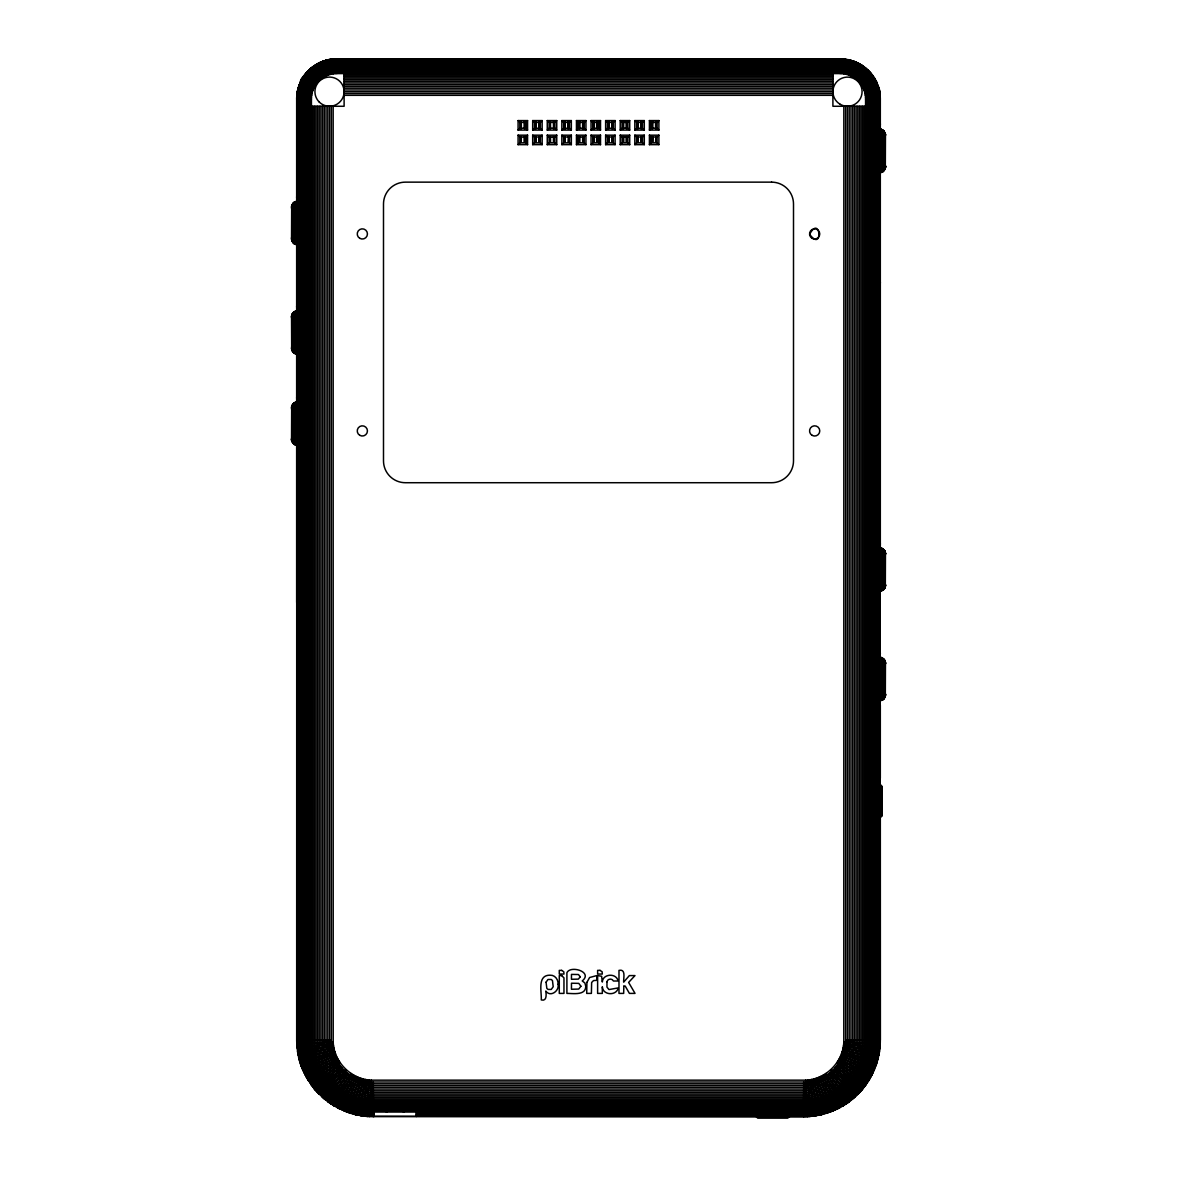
<?xml version="1.0" encoding="UTF-8"?>
<svg xmlns="http://www.w3.org/2000/svg" width="1177" height="1177" viewBox="0 0 1177 1177"><rect width="100%" height="100%" fill="white"/><g stroke="black" fill="none" stroke-linecap="round" stroke-linejoin="round"><path stroke-width="1.5" d="M296.678 602.477L296.678 98.971L297.884 89.231L300.871 81.169M333.165 106.268L333.209 1042.057C333.782 1062.022 351.364 1079.574 371.314 1080.162L805.686 1080.162C825.651 1079.574 843.218 1062.022 843.791 1042.057L843.835 106.268M880.308 283.113L880.308 282.127M880.322 815.838L880.322 1040.085C880.381 1062.728 869.906 1085.047 852.28 1099.274M880.322 778.174L880.322 705.229M880.322 692.091L880.322 665.829M880.322 582.659L880.322 556.397M880.322 547.467L880.322 98.971L879.116 89.231L876.144 81.169M879.587 172.739L880.882 172.592L880.896 167.031L880.882 129.117L879.587 128.97M879.587 129.146L884.148 131.294L885.428 134.943L884.148 131.662L880.882 129.117L883.236 130.235L885.428 134.796L885.281 168.193L883.236 171.459L879.587 172.548M879.587 700.845L883.236 699.579L885.281 696.313L885.428 662.945L884.148 659.4L879.587 657.075M879.587 591.413L883.236 590.148L885.281 586.882L885.428 553.514L884.148 549.836L879.587 547.643M879.837 818.059L881.779 816.117L881.779 786.207L879.837 783.779M882.117 699.609L882.117 657.649L884.854 660.385L885.428 664.049L885.428 662.916L884.148 659.782L880.882 657.222L880.896 700.698L884.148 698.152L885.428 694.974L885.428 693.886L884.854 697.446L883.236 699.418L879.587 700.668M882.117 590.177L882.117 548.217L884.854 551.042L885.428 554.617L885.428 553.484L884.148 550.35L880.882 547.791L880.896 591.266L884.148 588.721L885.428 585.543L885.428 584.454L884.854 588.014L883.236 589.986L879.587 591.237M882.117 130.206L882.117 166.943C880.455 181.361 887.723 159.689 885.281 168.193L885.281 133.501L885.428 134.84M883.236 658.502L883.236 699.579L885.428 694.695L883.236 697.314L879.587 698.108M883.236 549.07L883.236 590.148L885.428 585.263L883.236 587.882L879.587 588.677M880.882 172.592L883.236 171.312L883.236 130.235L885.428 135.12M879.587 658.664L884.148 660.385L885.428 663.46L884.148 659.267L884.148 698.652L884.148 697.534M885.428 554.029L884.148 549.836L884.148 589.221L884.148 588.103M884.148 132.28L884.148 131.162L884.148 170.547L883.236 171.459M879.587 696.725C883.544 698.432 886.928 690.413 884.854 697.549L884.854 660.385C886.928 667.506 883.544 659.488 879.587 661.209M879.587 587.294C883.544 589 886.928 580.982 884.854 588.117L884.854 550.954C886.928 558.075 883.544 550.056 879.587 551.778M879.587 168.605C883.544 170.327 886.928 162.308 884.854 169.429L884.148 170.415L885.428 166.751L884.854 169.429L884.854 132.368C886.899 139.224 883.633 131.544 879.587 133.089M885.281 696.24L885.281 661.621L885.428 663.063M526.663 136.606L526.531 143.8L526.531 136.606M577.363 128.631L577.495 121.437L577.495 128.631M650.307 128.631L650.44 121.437L650.44 128.631M323.984 60.969C307.947 66.089 296.516 82.199 296.678 98.971L311.434 98.971C311.096 85.421 323.248 73.268 336.813 73.592L840.201 73.592C853.752 73.268 865.904 85.421 865.566 98.971L865.566 1040.085C866.404 1073.144 836.773 1102.775 803.714 1101.937L373.286 1101.937C340.227 1102.775 310.596 1073.144 311.434 1040.085L311.434 98.971M845.63 106.268L845.63 1040.085C846.189 1062.493 826.122 1082.56 803.714 1082.001L373.286 1082.001C350.893 1082.56 330.811 1062.493 331.37 1040.085L331.37 106.268M880.234 1043.852L880.146 98.971M296.736 97L296.678 1040.085C296.839 1052.4 299.664 1066.053 306.079 1076.013L337.902 1059.006M296.854 98.971L297.56 90.82L311.964 93.807M880.116 1045.308L880.013 1046.721M830.315 1072.482L852.31 1099.303C838.745 1110.441 821.296 1116.738 803.714 1116.693L369.534 1116.59L371.314 1080.162M296.913 94.807L297.001 94.013M841.923 73.651L842.923 58.982L842.158 58.894L336.607 58.85C324.72 58.791 313.214 64.558 305.711 73.68C293.823 85.7 304.49 83.758 313.538 88.863M367.401 1079.78L362.045 1115.855L365.782 1116.326L369.357 1080.015M365.797 1116.149L373.286 1116.296M297.413 203.856L293.779 204.651L291.572 207.27L292.852 203.812L297.413 201.841M297.413 313.288L293.764 314.082L291.572 316.701L292.852 313.244L297.413 311.272M297.413 404.476L293.779 405.271L291.572 407.889L292.852 404.432L297.413 402.46M885.428 585.263L885.281 586.602L885.428 585.44M885.428 694.695L885.281 696.034L885.428 694.871M297.413 244.89L293.779 243.61L291.572 239.049L291.719 205.651L293.779 202.385L297.413 201.105M297.413 354.321L293.764 353.041L291.719 349.775L291.572 316.378L292.852 312.744L297.413 310.537M297.413 445.509L293.779 444.229L291.572 439.668L291.719 406.271L293.779 403.005L297.413 401.74M291.572 207.093L292.852 203.43L297.413 201.296M291.572 316.525L292.852 312.876L297.413 310.728M291.572 407.713L292.852 404.064L297.413 401.916M885.281 586.808L885.281 552.19L885.428 553.514L883.236 550.233L879.587 549.232M879.425 1051.694L879.219 1052.885M291.572 206.946L291.719 205.725M291.572 316.378L291.719 315.156M291.572 407.566L291.719 406.345M885.281 168.134L885.428 166.899M879.778 1047.574L878.675 1055.004M865.507 97.25C878.748 96.146 883.809 99.648 877.262 83.626C872.922 73.062 863.889 64.544 853.016 60.969M843.644 73.827L845.63 59.394M291.572 207.27L293.779 203.695L297.413 202.709M291.572 316.701L293.764 313.126L297.413 312.14M291.572 407.889L293.779 404.329L297.413 403.328M885.428 166.59L884.148 169.429L879.587 171.151M885.428 165.766L885.281 167.163M885.428 584.454L885.281 585.837M885.428 693.886L885.281 695.269M297.604 90.482L297.781 89.673M291.719 206.681C291.293 207.888 295.501 204.121 297.413 205.239M291.719 316.113C291.293 317.319 295.501 313.553 297.413 314.671M291.719 407.316C291.293 408.522 295.501 404.741 297.413 405.874M304.402 1072.674C315.907 1097.964 342.404 1114.81 369.534 1116.59M365.459 1079.441L358.352 1115.178L362.06 1115.811M878.366 1057.152L878.101 1058.329M845.351 74.136L848.352 59.733L844.13 59.041L840.201 58.85L840.201 73.592M311.67 95.514L297.104 93.513L299.738 83.626M885.281 166.06L879.587 165.442M885.281 584.734L879.587 584.116M885.281 694.165L879.587 693.547M354.718 1114.222L358.352 1115.178L354.674 1114.398L363.531 1079.015M872.804 1072.762L877.983 1058.697L842.644 1049.84M871.215 73.518L862.491 65.618L851.015 60.38L847.043 74.534M876.747 1063.155L876.306 1064.494M298.796 86.156L301.341 80.595M354.674 1114.398L351.055 1113.398L361.633 1078.485M298.208 88.157L299.046 85.553M875.467 1065.759L878.454 1054.96L879.925 1040.085L879.925 98.971L878.454 88.26L874.143 78.329L865.272 68.163L856.017 62.528L858.004 63.028M848.691 75.063L853.619 61.204L856.165 62.219M324.72 1099.274L333.9 1105.792L347.48 1112.206L359.765 1077.867M343.978 1110.853L347.495 1112.177M357.926 1077.161L344.037 1110.691L337.181 1107.645M850.309 75.696L856.017 62.528M872.304 1074.145L871.671 1075.41M305.799 73.518L305.167 74.328M340.536 1109.337L356.131 1076.367M300.532 81.816C307.079 68.295 321.586 58.467 336.813 59.027L842.923 58.982L853.619 61.204L848.028 59.615M872.613 1072.674C860.549 1098.877 832.566 1116.59 803.714 1116.296M851.868 76.446L858.636 63.381L857.356 62.705M337.255 1107.483L354.365 1075.469M869.214 1079.78L868.582 1080.81M869.273 1079.383L871.112 1076.116M333.93 1105.747L352.659 1074.498M334.106 1105.453L330.825 1103.629M853.384 77.299L860.828 64.558M350.996 1073.453L330.752 1103.746L327.765 1101.481L348.318 1073.748M866.154 1084.429L865.463 1085.415M854.826 78.241L863.315 66.236L872.422 75.078L878.792 88.157L877.968 85.553L864.109 90.482M862.358 1089.343L861.432 1090.417M856.209 79.286L865.654 67.957M346.7 1072.482L324.69 1099.303L314.068 1088.681L305.77 1076.175M302.386 78.344L315.127 85.789M862.8 1088.578L857.753 1094.124M312.17 67.324L305.711 73.68L317.128 82.964M321.851 1096.846L346.347 1069.819M857.518 80.433L867.552 69.678L874.614 78.344M518.086 130.073L519.91 128.249L519.91 122.408L518.086 120.584L518.086 130.073L527.576 130.073L527.576 120.584L518.086 120.584M519.91 122.408L525.751 122.408L527.576 120.584M518.086 144.653L519.91 142.829L525.751 142.829L527.576 144.653L518.086 144.653L518.086 135.178L527.576 135.178L527.576 144.653M518.086 135.178L519.91 137.003L525.751 137.003L527.576 135.178M532.681 130.073L534.505 128.249L534.505 122.408L532.681 120.584L532.681 130.073L542.156 130.073L542.156 120.584L532.681 120.584M534.505 122.408L540.331 122.408L542.156 120.584M532.681 144.653L534.505 142.829L540.331 142.829L542.156 144.653L532.681 144.653L532.681 135.178L542.156 135.178L542.156 144.653M532.681 135.178L534.505 137.003L540.331 137.003L542.156 135.178M547.261 130.073L549.085 128.249L549.085 122.408L547.261 120.584L547.261 130.073L556.75 130.073L556.75 120.584L547.261 120.584M549.085 122.408L554.926 122.408L556.75 120.584M547.261 144.653L549.085 142.829L554.926 142.829L556.75 144.653L547.261 144.653L547.261 135.178L556.75 135.178L556.75 144.653M547.261 135.178L549.085 137.003L554.926 137.003L556.75 135.178M561.856 130.073L563.68 128.249L569.521 128.249L571.345 130.073L561.856 130.073L561.856 120.584L571.345 120.584L571.345 130.073M561.856 120.584L563.68 122.408L569.521 122.408L571.345 120.584M561.856 144.653L563.68 142.829L569.521 142.829L571.345 144.653L561.856 144.653L561.856 135.178L571.345 135.178L571.345 144.653M561.856 135.178L563.68 137.003L569.521 137.003L571.345 135.178M576.45 130.073L578.275 128.249L578.275 122.408L576.45 120.584L576.45 130.073L585.94 130.073L585.94 120.584L576.45 120.584M578.275 122.408L584.116 122.408L585.94 120.584M576.45 144.653L578.275 142.829L584.116 142.829L585.94 144.653L576.45 144.653L576.45 135.178L585.94 135.178L585.94 144.653M576.45 135.178L578.275 137.003L584.116 137.003L585.94 135.178M591.045 130.073L592.87 128.249L598.696 128.249L600.52 130.073L591.045 130.073L591.045 120.584L600.52 120.584L600.52 130.073M591.045 120.584L592.87 122.408L598.696 122.408L600.52 120.584M591.045 144.653L592.87 142.829L598.696 142.829L600.52 144.653L591.045 144.653L591.045 135.178L600.52 135.178L600.52 144.653M591.045 135.178L592.87 137.003L598.696 137.003L600.52 135.178M605.625 130.073L607.45 128.249L613.291 128.249L615.115 130.073L605.625 130.073L605.625 120.584L615.115 120.584L615.115 130.073M605.625 120.584L607.45 122.408L613.291 122.408L615.115 120.584M605.625 144.653L607.45 142.829L613.291 142.829L615.115 144.653L605.625 144.653L605.625 135.178L615.115 135.178L615.115 144.653M605.625 135.178L607.45 137.003L613.291 137.003L615.115 135.178M620.22 130.073L622.044 128.249L622.044 122.408L620.22 120.584L620.22 130.073L629.71 130.073L629.71 120.584L620.22 120.584M629.71 130.073L627.885 128.249L627.885 122.408L629.71 120.584M620.22 144.653L622.044 142.829L627.885 142.829L629.71 144.653L620.22 144.653L620.22 135.178L629.71 135.178L629.71 144.653M627.885 142.829L627.885 137.003L629.71 135.178M634.815 130.073L636.639 128.249L636.639 122.408L634.815 120.584L634.815 130.073L644.29 130.073L644.29 120.584L634.815 120.584M636.639 122.408L642.465 122.408L644.29 120.584M634.815 144.653L636.639 142.829L642.465 142.829L644.29 144.653L634.815 144.653L634.815 135.178L644.29 135.178L644.29 144.653M634.815 135.178L636.639 137.003L642.465 137.003L644.29 135.178M649.41 130.073L651.234 128.249L651.234 122.408L649.41 120.584L649.41 130.073L658.885 130.073L658.885 120.584L649.41 120.584M651.234 122.408L657.06 122.408L658.885 120.584M649.41 144.653L651.234 142.829L657.06 142.829L658.885 144.653L649.41 144.653L649.41 135.178L658.885 135.178L658.885 144.653M649.41 135.178L651.234 137.003L657.06 137.003L658.885 135.178M343.655 1069.731L319.114 1094.257L314.215 1088.578M869.494 71.62L858.739 81.654M854.046 1097.803L852.972 1098.729M316.525 1091.535L342.227 1068.23M316.186 64.558L323.631 77.299M314.112 1088.651L340.889 1066.671M859.887 82.964L871.186 73.768M790.105 1116.208L787.663 1118.15L757.753 1118.15L755.811 1116.208M849.044 1101.834L848.058 1102.525M311.787 1085.694L339.623 1065.053M860.931 84.347L872.937 75.858M309.742 1082.546L339.918 1062.375M844.439 1104.938L843.409 1105.586M843.012 1105.644L846.175 1103.629M884.148 168.62L879.587 169.988M861.873 85.789L874.437 78.153L876.953 83.008M307.624 1079.441L338.873 1060.712M839.039 1108.043L837.789 1108.675M862.726 87.304L875.776 80.536L876.468 81.816M839.745 1107.483L832.963 1110.691M883.236 588.824L879.587 589.824M883.236 698.255L879.587 699.256M320.835 62.219L318.423 63.499L325.132 76.446M304.078 1072.821L337.019 1057.24M311.361 67.957L320.791 79.286M863.477 88.863L876.836 83.067M302.563 1069.378L336.21 1055.445M829.505 1112.177L833.022 1110.823L819.074 1077.161M828.122 1112.677L826.784 1113.118M334.371 1049.84L298.973 1058.697L300.032 1062.316L301.165 1065.891L335.504 1053.606M301.209 1065.876L304.196 1072.762M884.854 166.325L879.587 167.06M884.854 585.013L879.587 585.749M884.854 694.445L879.587 695.18M328.986 59.615L323.381 61.204L328.309 75.063M323.498 61.542L336.813 58.85L336.813 73.592M882.117 171.489L879.587 172.019M299.988 1062.331L334.886 1051.738M327.5 59.953L328.309 59.777M821.958 1114.472L820.781 1114.737M878.66 88.201L864.624 92.13M333.356 73.827L331.355 59.262C312.626 61.998 296.589 79.536 297.075 98.971L296.854 1040.085L298.325 1055.004M818.648 1115.178L822.326 1114.354L813.469 1079.015M865.036 93.807L879.543 91.144M298.193 1055.019L333.93 1047.913M816.514 1115.59L815.323 1115.796M818.633 1115.046L807.481 1116.546L365.782 1116.282M331.855 59.174L332.635 59.071M297.56 1051.326L333.591 1045.97M865.33 95.514L879.896 93.513L880.131 95.043L880.278 98.971L865.566 98.971M810.35 1116.384L808.937 1116.487M331.399 59.615L840.201 59.247L853.575 61.336M879.587 590.692L880.896 590.56M879.587 700.124L880.896 699.991M297.06 1047.589L333.356 1044.014M880.058 96.249L880.322 1040.085L845.63 1040.085M333.209 1042.057L296.781 1043.852M297.413 206.784C294.839 207.108 290.616 207.049 291.572 208.403L297.413 208.403M297.413 316.216C294.824 316.539 290.601 316.481 291.572 317.834L297.413 317.834M297.413 407.404C294.824 407.742 290.601 407.669 291.572 409.037L297.413 409.037M334.842 58.894L336.813 58.894M344.111 75.063L832.904 75.063M344.111 76.579L832.904 76.579M344.111 78.138L832.904 78.138M344.111 79.727L832.904 79.727M344.111 81.375L832.904 81.375M344.111 83.037L832.904 83.037M344.111 84.744L832.904 84.744M344.111 86.465L832.904 86.465M344.111 88.216L832.904 88.216M344.111 89.982L832.904 89.982M344.111 91.747L832.904 91.747M344.111 93.542L832.904 93.542M344.111 95.322L832.904 95.322M311.434 106.268L344.111 106.268L344.111 73.592M865.566 106.268L832.904 106.268L832.904 73.592M622.044 122.408L627.885 122.408M519.91 128.249L525.751 128.249L527.576 130.073M534.505 128.249L540.331 128.249L542.156 130.073M549.085 128.249L554.926 128.249L556.75 130.073M578.275 128.249L584.116 128.249L585.94 130.073M622.044 128.249L627.885 128.249M636.639 128.249L642.465 128.249L644.29 130.073M651.234 128.249L657.06 128.249L658.885 130.073M879.587 136.267L885.281 135.649M620.22 135.178L622.044 137.003L627.885 137.003M297.413 237.592L291.572 237.592L292.852 238.725L297.413 239.211M297.413 347.024L291.572 347.024L292.852 348.157L297.413 348.642M296.692 391.514L297.516 391.514M297.413 438.212L291.572 438.212L292.852 439.345L297.413 439.83M879.587 554.941L885.281 554.323M879.587 664.372L885.281 663.754M296.678 1040.085L331.37 1040.085M374.021 1111.794L416.334 1111.794L416.334 1116.517M374.021 1112.383C335.121 1113.766 300.003 1078.985 300.988 1040.085L300.988 98.971C300.518 79.83 317.672 62.69 336.813 63.161L840.201 63.161C859.342 62.69 876.482 79.83 876.012 98.971L876.012 1040.085C876.983 1078.721 842.349 1113.354 803.714 1112.383L416.334 1112.383M374.021 1113.192C334.695 1114.575 299.179 1079.427 300.179 1040.085L300.179 98.971C299.708 79.403 317.231 61.866 336.813 62.352L840.201 62.352C859.769 61.866 877.292 79.403 876.821 98.971L876.821 1040.085C877.792 1079.147 842.776 1114.163 803.714 1113.192L416.334 1113.192M374.021 1113.913C334.312 1115.31 298.443 1079.809 299.458 1040.085L299.458 98.971C298.973 79.021 316.848 61.145 336.813 61.631L840.201 61.631C860.152 61.145 878.027 79.021 877.542 98.971L877.542 1040.085C878.528 1079.544 843.173 1114.899 803.714 1113.913L416.334 1113.913M374.021 1114.56C333.959 1115.958 297.796 1080.148 298.811 1040.085L298.811 98.971C298.325 78.668 316.51 60.483 336.813 60.983L840.201 60.983C860.505 60.483 878.689 78.668 878.189 98.971L878.189 1040.085C879.19 1079.883 843.512 1115.561 803.714 1114.56L416.334 1114.56M374.021 1115.119C333.665 1116.532 297.222 1080.457 298.252 1040.085L298.252 98.971C297.752 78.373 316.201 59.909 336.813 60.424L840.201 60.424C860.799 59.909 879.248 78.373 878.748 98.971L878.748 1040.085C879.763 1080.177 843.806 1116.12 803.714 1115.119L416.334 1115.119M374.021 1115.59C333.415 1117.017 296.736 1080.707 297.781 1040.085L297.781 98.971C297.266 78.123 315.951 59.438 336.813 59.939L840.201 59.939C861.049 59.438 879.734 78.123 879.234 98.971L879.234 1040.085C880.234 1080.442 844.071 1116.605 803.714 1115.59L416.334 1115.59M374.021 1115.987C333.194 1117.414 296.339 1080.913 297.384 1040.085L297.384 98.971C296.869 77.903 315.745 59.041 336.813 59.556L840.201 59.556C861.27 59.041 880.131 77.903 879.616 98.971L879.616 1040.085C880.631 1080.648 844.277 1117.002 803.714 1115.987L416.334 1115.987M840.201 58.894L842.158 58.894M879.587 134.634L884.854 135.37M879.587 553.322L884.854 554.058M879.587 662.754L884.854 663.49M368.063 1116.487L366.65 1116.384M297.413 240.755L292.852 239.799L291.572 237.916M297.413 350.187L292.852 349.231L291.572 347.347M297.413 441.375L292.852 440.419L291.572 438.535M843.791 1042.057L880.058 1043.837M844.365 59.071L845.145 59.174M296.825 96.234L311.493 97.25M879.587 131.706L884.148 133.089L885.428 135.355L885.281 134.104M297.413 242.138L293.779 241.344L291.572 238.504L292.852 241.579L297.413 243.286M297.413 351.57L293.764 350.775L291.572 347.936L292.852 351.011L297.413 352.732M297.413 442.758L293.779 441.963L291.572 439.124L292.852 442.199L297.413 443.92M879.587 550.395L884.148 551.763M879.587 659.826L884.148 661.194M879.587 130.559L883.236 131.559M843.644 1044.014L879.955 1047.589M879.587 129.691L880.882 129.823M297.413 244.169L293.779 243.021L291.572 238.902L292.852 242.565L297.413 244.698M297.413 353.6L293.764 352.453L291.572 348.333L292.852 351.997L297.413 354.13M297.413 444.788L293.779 443.641L291.572 439.521L292.852 443.185L297.413 445.333M879.587 548.364L882.117 548.894M879.587 657.796L882.117 658.326M842.923 58.982L851.015 60.38M879.587 547.835L880.882 547.967M879.587 657.266L880.882 657.399M361.677 1115.796L360.486 1115.59M365.812 1115.928L358.426 1114.825M843.409 1045.97L879.484 1051.326M848.691 59.777L849.5 59.953M843.07 1047.913L878.851 1055.033M356.219 1114.737L355.042 1114.472M848.279 60.071L856.106 62.337L863.315 66.236M298.34 88.201L312.376 92.13M350.216 1113.118L348.878 1112.677M842.114 1051.738L876.983 1062.316M347.48 1112.206L351.055 1113.398M312.891 90.482L299.164 85.597M841.496 1053.606L875.835 1065.891M840.79 1055.445L874.482 1069.407M339.226 1108.675L337.961 1108.043M839.995 1057.24L872.966 1072.836M301.224 80.536L314.274 87.304M839.098 1059.006L871.23 1076.175M333.591 1105.586L332.561 1104.938M858.577 63.499L867.464 69.781M869.42 1079.471L838.127 1060.712M837.082 1062.375L867.405 1082.649M328.942 1102.525L327.956 1101.834M304.063 75.858L316.083 84.347M865.242 1085.724L837.377 1065.053M324.028 1098.729L322.954 1097.803M836.111 1066.671L862.932 1088.681M834.773 1068.23L860.475 1091.535M307.521 71.62L318.261 81.654M833.36 1069.731L857.886 1094.257M309.448 69.678L319.482 80.433M315.568 1090.417L314.642 1089.343M830.668 1069.819L855.164 1096.846M311.537 1085.415L310.846 1084.429M828.682 1073.748L849.353 1101.613L846.278 1103.776L826.004 1073.453M313.7 66.236L322.174 78.241M308.433 1080.81L307.785 1079.78M824.341 1074.498L843.1 1105.792M305.888 1076.116L307.727 1079.383M305.329 1075.41L304.696 1074.145M822.635 1075.469L839.834 1107.645M820.869 1076.367L836.464 1109.337M326.706 75.696L320.894 62.337M817.235 1077.867L829.52 1112.206M301.533 1065.759L297.443 1047.559M815.367 1078.485L825.96 1113.398M879.219 89.673L879.396 90.482M298.899 1058.329L298.634 1057.152M329.957 74.534L326 60.38M878.792 88.157L879.896 93.513M328.677 59.865L331.649 74.136M811.542 1079.441L818.662 1115.222M297.781 1052.885L297.575 1051.694M879.307 90.85L879.778 93.542M879.999 94.013L880.102 94.807M809.599 1079.78L814.955 1115.855M885.281 552.778L885.428 553.793M885.281 662.21L885.428 663.225M291.572 238.725L291.719 239.74M291.572 348.157L291.719 349.172M291.572 439.359L291.719 440.375M291.719 240.285L291.719 205.651M291.719 349.716L291.719 315.083M296.987 1046.721L296.884 1045.308M885.281 552.248L885.428 553.631M807.657 1080.015L811.233 1116.326M334.077 58.982L335.077 73.651M805.686 1080.162L807.481 1116.59M297.075 1040.085L297.178 1043.822M650.307 136.606L650.44 143.8L650.44 136.606M577.363 136.606L577.495 143.8L577.495 136.606M526.663 128.631L526.531 121.437L526.531 128.631M880.278 97L880.278 98.971M880.322 123.776L880.322 124.777M880.322 543.524L880.322 544.26M880.322 652.955L880.322 653.691M296.678 196.736L296.678 197.736M296.678 306.167L296.678 307.168M296.678 397.355L296.678 398.356M881.779 786.207L881.779 816.117M864.109 106.268L864.109 1040.085C864.918 1072.365 835.994 1101.289 803.714 1100.48L373.286 1100.48C341.021 1101.289 312.082 1072.365 312.891 1040.085L312.891 106.268M862.594 106.268L862.594 1040.085C863.388 1071.556 835.184 1099.759 803.714 1098.965L373.286 1098.965C341.83 1099.759 313.612 1071.556 314.406 1040.085L314.406 106.268M861.034 106.268L861.034 1040.085C861.814 1070.717 834.346 1098.17 803.714 1097.405L373.286 1097.405C342.654 1098.17 315.201 1070.717 315.966 1040.085L315.966 106.268M859.445 106.268L859.445 1040.085C860.181 1069.864 833.493 1096.552 803.714 1095.802L373.286 1095.802C343.507 1096.552 316.819 1069.864 317.569 1040.085L317.569 106.268M857.798 106.268L857.798 1040.085C858.533 1068.996 832.625 1094.904 803.714 1094.169L373.286 1094.169C344.39 1094.904 318.481 1068.996 319.202 1040.085L319.202 106.268M856.135 106.268L856.135 1040.085C856.841 1068.098 831.727 1093.198 803.714 1092.506L373.286 1092.506C345.273 1093.198 320.173 1068.098 320.88 1040.085L320.88 106.268M854.428 106.268L854.428 1040.085C855.105 1067.186 830.815 1091.476 803.714 1090.799L373.286 1090.799C346.185 1091.476 321.895 1067.186 322.572 1040.085L322.572 106.268M852.707 106.268L852.707 1040.085C853.369 1066.259 829.888 1089.74 803.714 1089.078L373.286 1089.078C347.112 1089.74 323.646 1066.259 324.293 1040.085L324.293 106.268M850.956 106.268L850.956 1040.085C851.589 1065.332 828.961 1087.96 803.714 1087.327L373.286 1087.327C348.039 1087.96 325.411 1065.332 326.044 1040.085L326.044 106.268M849.191 106.268L849.191 1040.085C849.809 1064.391 828.019 1086.18 803.714 1085.562L373.286 1085.562C348.98 1086.18 327.191 1064.391 327.809 1040.085L327.809 106.268M847.411 106.268L847.411 1040.085C847.999 1063.434 827.063 1084.37 803.714 1083.782L373.286 1083.782C349.937 1084.37 329.001 1063.434 329.589 1040.085L329.589 106.268M803.714 1082.001L803.714 1116.693M657.06 122.408L657.06 128.249M657.06 137.003L657.06 142.829M656.31 121.305L656.31 128.602M656.31 136.635L656.31 142.108M655.913 121.305L655.913 128.602M655.883 136.635L655.574 142.108M655.736 128.602L655.663 121.305L655.574 128.602M652.72 121.305L652.661 128.602M652.705 142.108L652.72 136.635L652.558 142.108M652.411 121.305L652.411 128.602M652.382 136.635L652.382 142.108M651.984 121.305L651.984 128.602M651.984 136.635L651.984 142.108M651.234 137.003L651.234 142.829M642.465 122.408L642.465 128.249M642.465 137.003L642.465 142.829M641.715 121.305L641.715 128.602M641.715 136.635L641.715 142.108M641.318 121.305L641.141 128.602M641.288 136.635L641.141 142.108L640.979 136.635M641.068 121.305L640.979 128.602M638.125 121.305L638.066 128.602M638.052 136.635L638.037 142.108M637.816 121.305L637.816 128.602M637.787 136.635L637.787 142.108M637.39 121.305L637.39 128.602M637.39 136.635L637.39 142.108M636.639 137.003L636.639 142.829M627.12 121.305L627.12 128.602M627.12 136.635L627.12 142.108M626.738 121.305L626.738 128.602M626.708 136.635L626.708 142.108M626.547 142.108L626.444 136.635L626.399 142.108M623.545 136.635L623.516 142.108L623.472 136.635M623.221 121.305L623.221 128.602M623.192 136.635L623.192 142.108M622.795 121.305L622.795 128.602M622.795 136.635L622.795 142.108M622.044 137.003L622.044 142.829M613.291 122.408L613.291 128.249M613.291 137.003L613.291 142.829M612.54 121.305L612.54 128.602M612.54 136.635L612.54 142.108M611.966 121.305L612.143 128.602M612.114 136.635L611.966 142.108M611.819 121.305L611.878 128.602M611.863 136.635L611.805 142.108M608.892 121.305L608.936 128.602M608.936 136.635L608.95 142.108M608.641 121.305L608.641 128.602M608.612 136.635L608.612 142.108M608.215 121.305L608.215 128.602M608.215 136.635L608.215 142.108M607.45 122.408L607.45 128.249M607.45 137.003L607.45 142.829M598.696 122.408L598.696 128.249M598.696 137.003L598.696 142.829M597.945 121.305L597.945 128.602M597.945 136.635L597.945 142.108M597.548 121.305L597.548 128.602M597.519 136.635L597.519 142.108M597.298 121.305L597.283 128.602M597.269 136.635L597.269 142.108M597.21 121.305L597.225 128.602M597.21 136.635L597.21 142.108M594.356 121.305L594.297 128.602M594.356 136.635L594.341 142.108M594.194 121.305L594.194 128.602M594.282 136.635L594.267 142.108M594.047 121.305L594.047 128.602M594.017 136.635L594.017 142.108M593.62 121.305L593.62 128.602M593.62 136.635L593.62 142.108M592.87 122.408L592.87 128.249M592.87 137.003L592.87 142.829M584.116 122.408L584.116 128.249M584.116 137.003L584.116 142.829M583.351 121.305L583.351 128.602M583.351 136.635L583.351 142.108M582.777 121.305L582.953 128.602M582.924 136.635L582.777 142.108M582.615 121.305L582.63 128.602M582.615 136.635L582.674 142.108M579.702 121.305L579.761 128.602M579.761 136.635L579.687 142.108M579.452 121.305L579.452 128.602M579.422 136.635L579.422 142.108M579.025 121.305L579.025 128.602M579.025 136.635L579.025 142.108M578.275 137.003L578.275 142.829M569.521 122.408L569.521 128.249M569.521 137.003L569.521 142.829M568.771 121.305L568.771 128.602M568.771 136.635L568.771 142.108M568.373 121.305L568.373 128.602M568.344 136.635L568.035 142.108M565.166 128.602L565.166 121.305L565.019 128.602M565.151 142.108L565.181 136.635L565.019 142.108M564.857 121.305L564.857 128.602M564.828 136.635L564.828 142.108M564.43 121.305L564.43 128.602M564.43 136.635L564.43 142.108M563.68 122.408L563.68 128.249M563.68 137.003L563.68 142.829M554.926 122.408L554.926 128.249M554.926 137.003L554.926 142.829M554.176 121.305L554.176 128.602M554.176 136.635L554.176 142.108M553.778 128.602L553.602 121.305L553.44 128.602M553.749 136.635L553.602 142.108L553.44 136.635M550.424 121.305L550.527 128.602M550.498 136.635L550.571 142.108M550.277 121.305L550.277 128.602M550.247 136.635L550.247 142.108M549.85 121.305L549.85 128.602M549.85 136.635L549.85 142.108M549.085 137.003L549.085 142.829M540.331 122.408L540.331 128.249M540.331 137.003L540.331 142.829M539.581 121.305L539.581 128.602M539.581 136.635L539.581 142.108M539.184 121.305L539.184 128.602M539.154 136.635L539.154 142.108M539.007 136.635L538.904 142.108L538.845 136.635M535.682 121.305L535.682 128.602M535.653 136.635L535.653 142.108M535.255 121.305L535.255 128.602M535.255 136.635L535.255 142.108M534.505 137.003L534.505 142.829M525.751 122.408L525.751 128.249M525.751 137.003L525.751 142.829M524.986 121.305L524.986 128.602M524.986 136.635L524.986 142.108M524.589 121.305L524.589 128.602M524.559 136.635L524.559 142.108M524.339 121.305L524.251 128.602M524.265 136.635L524.309 142.108M521.234 121.305L521.396 128.602M521.396 136.635L521.234 142.108M521.087 121.305L521.087 128.602M521.058 136.635L521.058 142.108M520.661 121.305L520.661 128.602M520.661 136.635L520.661 142.108M519.91 137.003L519.91 142.829M374.021 1111.397L374.021 1116.517M373.286 1082.001L373.286 1116.693M296.118 201.252L296.118 244.742M296.104 310.684L296.104 354.174M296.118 401.887L296.118 445.362M294.883 201.694L294.883 244.301M294.883 311.125L294.883 353.733M294.883 402.313L294.883 444.935M293.779 202.385L293.779 243.61M293.764 311.817L293.764 353.041M293.779 403.005L293.779 444.229M292.852 203.312L292.852 242.683M292.852 312.744L292.852 352.114M292.852 403.932L292.852 443.317M292.161 204.415L292.161 241.579M292.146 313.847L292.146 351.011M292.146 405.035L292.146 442.199M291.719 406.271L291.719 440.978M405.256 1110.941A2.913 2.913 0 0 1 403.196 1111.794M387.145 1111.794A2.913 2.913 0 0 1 385.085 1110.941M599.623 136.606L599.49 143.8L599.49 136.606M866.978 1040.085C867.832 1073.895 837.524 1104.203 803.714 1103.349L373.286 1103.349C339.476 1104.203 309.168 1073.895 310.022 1040.085L310.022 98.971C309.669 84.656 322.498 71.841 336.813 72.18L840.201 72.18C854.517 71.841 867.331 84.656 866.978 98.971L866.978 1040.085M868.332 1040.085C869.2 1074.616 838.245 1105.571 803.714 1104.703L373.286 1104.703C338.755 1105.571 307.8 1074.616 308.668 1040.085L308.668 98.971C308.3 83.935 321.762 70.458 336.813 70.826L840.201 70.826C855.238 70.458 868.714 83.935 868.332 98.971L868.332 1040.085M869.641 1040.085C870.524 1075.307 838.936 1106.895 803.714 1106.012L373.286 1106.012C338.064 1106.895 306.476 1075.307 307.374 1040.085L307.374 98.971C306.976 83.243 321.071 69.149 336.813 69.531L840.201 69.531C855.929 69.149 870.024 83.243 869.641 98.971L869.641 1040.085M870.877 1040.085C871.774 1075.969 839.598 1108.146 803.714 1107.233L373.286 1107.233C337.402 1108.146 305.226 1075.969 306.138 1040.085L306.138 98.971C305.726 82.581 320.424 67.898 336.813 68.295L840.201 68.295C856.591 67.898 871.274 82.581 870.877 98.971L870.877 1040.085M872.039 1040.085C872.951 1076.602 840.231 1109.322 803.714 1108.41L373.286 1108.41C336.784 1109.322 304.049 1076.602 304.961 1040.085L304.961 98.971C304.549 81.963 319.791 66.706 336.813 67.133L840.201 67.133C857.209 66.706 872.451 81.963 872.039 98.971L872.039 1040.085M873.143 1040.085C874.07 1077.19 840.819 1110.441 803.714 1109.514L373.286 1109.514C336.195 1110.441 302.93 1077.19 303.857 1040.085L303.857 98.971C303.431 81.375 319.202 65.603 336.813 66.03L840.201 66.03C857.798 65.603 873.569 81.375 873.143 98.971L873.143 1040.085M874.173 1040.085C875.114 1077.735 841.364 1111.485 803.714 1110.544L373.286 1110.544C335.636 1111.485 301.886 1077.735 302.827 1040.085L302.827 98.971C302.386 80.816 318.658 64.558 336.813 65L840.201 65C858.357 64.558 874.614 80.816 874.173 98.971L874.173 1040.085M875.129 1040.085C876.085 1078.25 841.879 1112.456 803.714 1111.5L373.286 1111.5C335.121 1112.456 300.915 1078.25 301.871 1040.085L301.871 98.971C301.415 80.301 318.143 63.587 336.813 64.044L840.201 64.044C858.857 63.587 875.585 80.301 875.129 98.971L875.129 1040.085M809.629 234.311C823.385 252.952 820.516 213.861 809.629 234.311M558.075 984.355C559.487 991.078 550.203 997.537 545.819 991.049C546.319 994.58 546.937 1001.509 541.273 999.95C541.832 992.24 536.918 975.027 549.968 975.189C555 974.85 558.472 979.647 558.075 984.355M586.911 982.368L586.72 993.403L591.398 993.403L591.634 982.486L593.532 980.573L596.754 980.338L596.754 975.586L589.589 977.528L586.911 982.368M585.778 986.37C585.705 995.845 572.669 993.3 566.902 993.403L566.902 972.776C570.286 964.919 593.429 971.893 582.232 980.941L584.91 983.016L585.778 986.37M546.054 982.192L546.834 988.371L548.055 989.43L551.263 989.43L553.205 986.723L552.454 980.544L551.233 979.485L547.967 979.485L546.054 982.192M606.964 981.78L606.964 987.062L608.95 989.577L618.234 987.915C616.586 996.095 602.698 995.389 602.315 986.782L602.315 993.403L597.622 993.403L597.622 975.586L601.638 976.263L602.315 982.015C602.756 973.541 616.542 972.805 618.102 981.015L613.423 981.015C612.231 978.116 607.42 978.661 606.964 981.78M580.894 986.238L578.731 989.063L571.463 989.254L571.463 983.222L578.79 983.383L580.894 986.238M580.232 976.792L578.378 979.117L571.463 979.279L571.463 974.394L578.437 974.527L580.232 976.792M623.839 986.164L623.663 993.403L618.984 993.403L618.984 970.378C626.179 968.686 623.354 978.278 623.663 982.148L629.357 975.586L634.977 975.586L628.621 982.427L635.036 993.403L629.415 993.403L625.208 986.091L623.839 986.164M771.612 182.141L405.388 182.141A21.892 21.892 0 0 0 383.496 204.033L383.496 460.825A21.892 21.892 0 0 0 405.388 482.717L771.612 482.717A21.892 21.892 0 0 0 793.504 460.825L793.504 204.033A21.892 21.892 0 0 0 771.612 182.141M561.679 970.378L559.281 970.378L559.281 974.056L563.96 974.056L563.798 971.775L561.679 970.378M600.035 970.378L597.622 970.378L597.622 974.056L602.315 974.056L602.138 971.775L600.035 970.378M561.679 975.586L559.281 975.586L559.281 993.403L563.96 993.403L563.96 977.866L561.679 975.586M291.719 440.904L291.572 439.668L291.719 440.904M599.623 128.631L599.49 121.437L599.49 128.631M626.473 128.602L626.458 121.305L626.385 128.602M623.53 128.602L623.486 121.305L623.383 128.602M568.094 128.602L568.108 121.305L568.02 128.602M538.934 128.602L538.919 121.305L538.845 128.602M535.991 128.602L535.991 121.305L535.829 128.602M535.991 142.108L535.976 136.635L535.918 142.108M319.202 102.002A14.595 14.595 0 0 0 343.61 95.455A14.595 14.595 0 0 0 325.735 77.579A14.595 14.595 0 0 0 319.202 102.002M840.201 104.312A14.595 14.595 0 0 0 862.079 91.674A14.595 14.595 0 0 0 840.201 79.05A14.595 14.595 0 0 0 840.201 104.312M812.101 238.357A5.105 5.105 0 0 0 819.766 233.943A5.105 5.105 0 0 0 812.101 229.515A5.105 5.105 0 0 0 812.101 238.357M812.101 435.343A5.105 5.105 0 0 0 819.766 430.914A5.105 5.105 0 0 0 812.101 426.501A5.105 5.105 0 0 0 812.101 435.343M359.794 238.357A5.105 5.105 0 0 0 367.445 233.943A5.105 5.105 0 0 0 359.794 229.515A5.105 5.105 0 0 0 359.794 238.357M359.794 435.343A5.105 5.105 0 0 0 367.445 430.914A5.105 5.105 0 0 0 359.794 426.501A5.105 5.105 0 0 0 359.794 435.343"/></g></svg>
